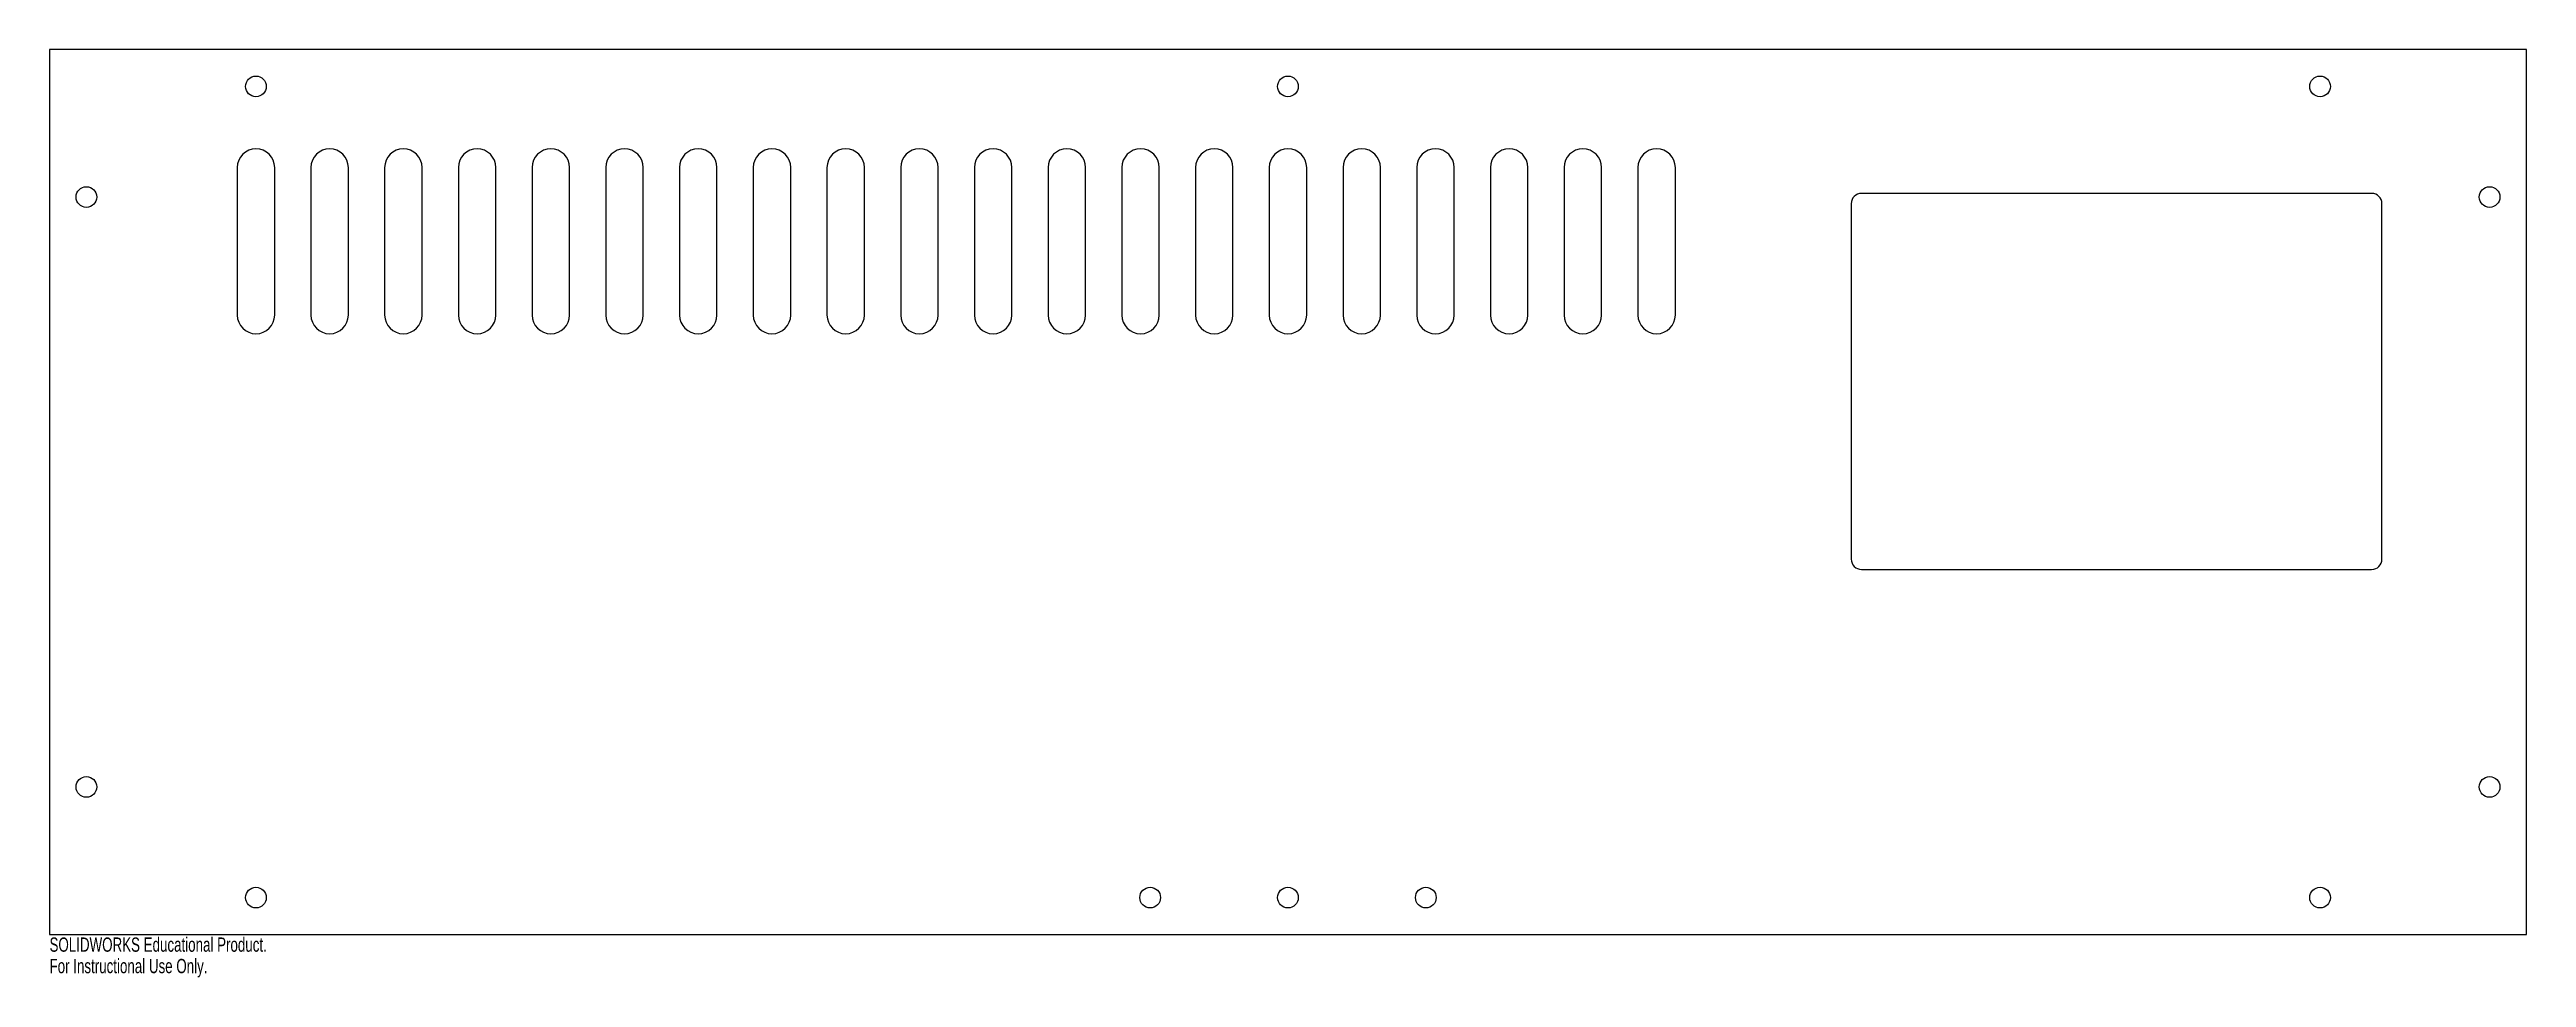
# Model space of a CAD drawing. Header units: inches. Extents: x 0 to 33.1, y -0.6 to 11.8.
import ezdxf

# ---------------------------------------------------------------- set-up
doc = ezdxf.new("R2010")
doc.units = ezdxf.units.IN
doc.header["$MEASUREMENT"] = 0
doc.styles.add('SLDTEXTSTYLE0', font='TXT', dxfattribs={"width": 0.7})

msp = doc.modelspace()

# ---------------------------------------------------------------- linework, layer by layer
at = {"color": 7, "linetype": 'Continuous', "lineweight": 25}
for p, q in [((33.071, 11.811), (0, 11.811)), ((0, 11.811), (0, 0)), ((33.071, 0), (33.071, 11.811)), ((2.506, 10.236), (2.506, 8.268)), ((3.006, 8.268), (3.006, 10.236)), ((3.49, 10.236), (3.49, 8.268)), ((3.99, 8.268), (3.99, 10.236)), ((4.474, 10.236), (4.474, 8.268)), ((4.974, 8.268), (4.974, 10.236)), ((5.459, 10.236), (5.459, 8.268)), ((5.959, 8.268), (5.959, 10.236)), ((6.443, 10.236), (6.443, 8.268)), ((6.943, 8.268), (6.943, 10.236)), ((7.427, 10.236), (7.427, 8.268)), ((7.927, 8.268), (7.927, 10.236)), ((8.411, 10.236), (8.411, 8.268)), ((8.911, 8.268), (8.911, 10.236)), ((9.396, 10.236), (9.396, 8.268)), ((9.896, 8.268), (9.896, 10.236)), ((10.38, 10.236), (10.38, 8.268)), ((10.88, 8.268), (10.88, 10.236)), ((11.364, 10.236), (11.364, 8.268)), ((11.864, 8.268), (11.864, 10.236)), ((12.348, 10.236), (12.348, 8.268)), ((12.848, 8.268), (12.848, 10.236)), ((13.333, 10.236), (13.333, 8.268)), ((13.833, 8.268), (13.833, 10.236)), ((14.317, 10.236), (14.317, 8.268)), ((14.817, 8.268), (14.817, 10.236)), ((15.301, 10.236), (15.301, 8.268)), ((15.801, 8.268), (15.801, 10.236)), ((16.285, 10.236), (16.285, 8.268)), ((16.785, 8.268), (16.785, 10.236)), ((17.27, 10.236), (17.27, 8.268)), ((17.77, 8.268), (17.77, 10.236)), ((18.254, 10.236), (18.254, 8.268)), ((18.754, 8.268), (18.754, 10.236)), ((19.238, 10.236), (19.238, 8.268)), ((19.738, 8.268), (19.738, 10.236)), ((20.222, 10.236), (20.222, 8.268)), ((20.722, 8.268), (20.722, 10.236)), ((21.207, 10.236), (21.207, 8.268)), ((21.707, 8.268), (21.707, 10.236)), ((24.055, 9.754), (24.055, 5.01)), ((31.004, 9.892), (24.193, 9.892)), ((31.142, 5.01), (31.142, 9.754)), ((24.193, 4.872), (31.004, 4.872)), ((0, 0), (33.071, 0))]:
    msp.add_line(p, q, dxfattribs=at)
for centre in [(2.756, 11.319), (16.535, 11.319), (30.315, 11.319), (0.492, 9.843), (32.579, 9.843), (0.492, 1.969), (32.579, 1.969), (2.756, 0.492), (14.695, 0.492), (16.535, 0.492), (18.376, 0.492), (30.315, 0.492)]:
    msp.add_circle(centre, 0.138, dxfattribs=at)
for centre, radius, start, end in [((2.756, 10.236), 0.25, 0, 180), ((3.74, 10.236), 0.25, 0, 180), ((4.724, 10.236), 0.25, 0, 180), ((5.709, 10.236), 0.25, 0, 180), ((6.693, 10.236), 0.25, 0, 180), ((7.677, 10.236), 0.25, 0, 180), ((8.661, 10.236), 0.25, 0, 180), ((9.646, 10.236), 0.25, 0, 180), ((10.63, 10.236), 0.25, 0, 180), ((11.614, 10.236), 0.25, 0, 180), ((12.598, 10.236), 0.25, 0, 180), ((13.583, 10.236), 0.25, 0, 180), ((14.567, 10.236), 0.25, 0, 180), ((15.551, 10.236), 0.25, 0, 180), ((16.535, 10.236), 0.25, 0, 180), ((17.52, 10.236), 0.25, 0, 180), ((18.504, 10.236), 0.25, 0, 180), ((19.488, 10.236), 0.25, 0, 180), ((20.472, 10.236), 0.25, 0, 180), ((21.457, 10.236), 0.25, 0, 180), ((24.193, 9.754), 0.138, 90, 180), ((31.004, 9.754), 0.138, 360, 90), ((2.756, 8.268), 0.25, 180, 0), ((3.74, 8.268), 0.25, 180, 0), ((4.724, 8.268), 0.25, 180, 0), ((5.709, 8.268), 0.25, 180, 0), ((6.693, 8.268), 0.25, 180, 0), ((7.677, 8.268), 0.25, 180, 0), ((8.661, 8.268), 0.25, 180, 0), ((9.646, 8.268), 0.25, 180, 0), ((10.63, 8.268), 0.25, 180, 0), ((11.614, 8.268), 0.25, 180, 0), ((12.598, 8.268), 0.25, 180, 0), ((13.583, 8.268), 0.25, 180, 0), ((14.567, 8.268), 0.25, 180, 0), ((15.551, 8.268), 0.25, 180, 0), ((16.535, 8.268), 0.25, 180, 0), ((17.52, 8.268), 0.25, 180, 0), ((18.504, 8.268), 0.25, 180, 0), ((19.488, 8.268), 0.25, 180, 0), ((20.472, 8.268), 0.25, 180, 0), ((21.457, 8.268), 0.25, 180, 0), ((24.193, 5.01), 0.138, 180, 270), ((31.004, 5.01), 0.138, 270, 0)]:
    msp.add_arc(centre, radius, start, end, dxfattribs=at)

# ---------------------------------------------------------------- texts
at = {"color": 7, "linetype": 'Continuous', "char_height": 0.1903, "attachment_point": 1, "style": 'SLDTEXTSTYLE0'}
for s, insert in [('SOLIDWORKS Educational Product.', (0, -0.04)), ('For Instructional Use Only.', (0, -0.326))]:
    msp.add_mtext(s, dxfattribs=dict(at, insert=insert))

doc.saveas('drawing.dxf')
